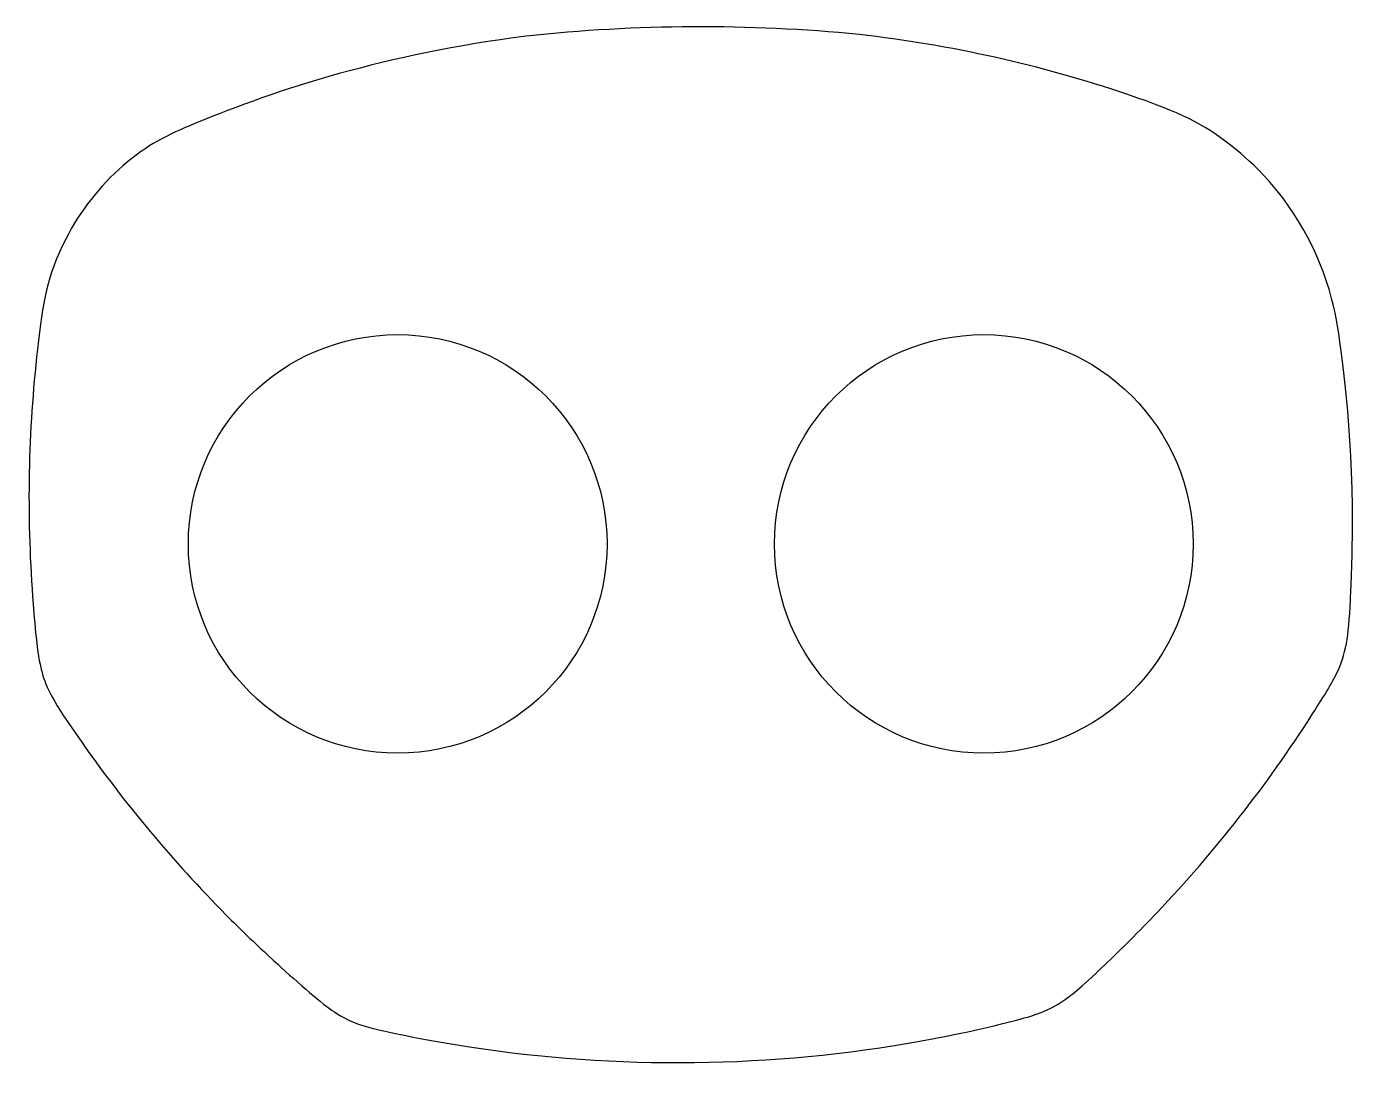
# Model space of a CAD drawing. Header units: millimetres. Extents: x -31.7 to 31.7, y -24.9 to 24.9.
import ezdxf

# ---------------------------------------------------------------- set-up
doc = ezdxf.new("R2010")
doc.units = ezdxf.units.MM
doc.layers.get('0').update_dxf_attribs({"linetype": 'CONTINUOUS'})

msp = doc.modelspace()

# ---------------------------------------------------------------- linework, layer by layer
for centre in [(-13.941, 0.218), (14.059, 0.218)]:
    msp.add_circle(centre, 10)
for points, knots in [([(8.115, 24.56), (5.47, 24.818), (2.808, 24.939), (-2.506, 24.912), (-5.166, 24.763), (-7.807, 24.478)], [-1.594182, -1.594182, -1.594182, -1.594182, -0.797008, -0.797008, 0, 0, 0, 0]), ([(-7.807, 24.478), (-14.453, 23.635), (-19.716, 21.932), (-23.593, 20.317), (-24.96, 19.747), (-25.923, 19.284), (-27.06, 18.292), (-28.185, 17.312), (-29.105, 16.139), (-29.785, 14.805), (-30.71, 12.991), (-30.889, 11.812), (-31.15, 9.516), (-31.596, 5.608), (-31.672, 1.638), (-31.38, -2.293), (-31.312, -3.218), (-31.201, -4.842), (-30.986, -5.7), (-30.973, -5.755), (-30.96, -5.807), (-30.946, -5.859), (-30.713, -6.737), (-30.455, -7.225), (-29.031, -9.258), (-26.98, -12.186), (-24.665, -14.951), (-22.144, -17.497), (-21.81, -17.835), (-21.472, -18.17), (-21.13, -18.5), (-20.807, -18.813), (-20.267, -19.32), (-19.674, -19.862), (-18.683, -20.766), (-17.507, -21.792), (-16.967, -22.141), (-16.055, -22.729), (-15.584, -22.867), (-13.283, -23.324), (-6.21, -24.731), (1.206, -24.939), (8.376, -23.955), (12.284, -23.418), (15.067, -22.68), (15.994, -22.431), (16.405, -22.32), (17.107, -22.117), (17.899, -21.581), (18.169, -21.398), (18.61, -21.07), (19.861, -19.872), (20.53, -19.232), (21.492, -18.284), (22.341, -17.388), (25.097, -14.482), (27.583, -11.32), (29.736, -7.951), (30.064, -7.437), (30.644, -6.538), (30.897, -6.008), (31.378, -5), (31.478, -4.299), (31.575, -2.458), (31.596, -2.06), (31.672, -0.636), (31.672, 1.171)], [-948.331776, -948.331776, -948.331776, -948.331776, -739.043087, -739.043087, -739.043087, -665.224617, -665.224617, -665.224617, -592.249634, -592.249634, -592.249634, -493.455346, -493.455346, -493.455346, -324.982781, -324.982781, -324.982781, -285.564816, -285.564816, -285.564816, -283.113226, -283.113226, -283.113226, -241.515005, -241.515005, -241.515005, -181.501596, -181.501596, -181.501596, -173.534851, -173.534851, -173.534851, -165.972024, -165.972024, -165.972024, -153.334524, -153.334524, -153.334524, -133.059909, -133.059909, -133.059909, -70.635516, -70.635516, -70.635516, -36.607838, -36.607838, -36.607838, -21.380644, -21.380644, -21.380644, -16.190405, -16.190405, -16.190405, -13.417983, -13.417983, -13.417983, -4.430214, -4.430214, -4.430214, -3.067458, -3.067458, -3.067458, -0.543727, -0.543727, -0.543727, 0, 0, 0, 0]), ([(31.672, 1.171), (31.672, 5.754), (31.174, 9.448), (30.902, 10.923), (30.758, 11.704), (30.406, 13.341), (29.351, 15.208), (28.113, 17.4), (26.593, 18.689), (25.842, 19.273), (24.497, 20.318), (23.535, 20.802), (20.898, 21.701), (16.769, 23.108), (12.455, 24.054), (8.115, 24.56)], [-3.781449, -3.781449, -3.781449, -3.781449, -3.02425, -3.02425, -3.02425, -2.623818, -2.623818, -2.623818, -2.153786, -2.153786, -2.153786, -1.31486, -1.31486, -1.31486, -0.000187, -0.000187, -0.000187, -0.000187])]:
    msp.add_open_spline(points, degree=3, knots=knots)

doc.saveas('drawing.dxf')
